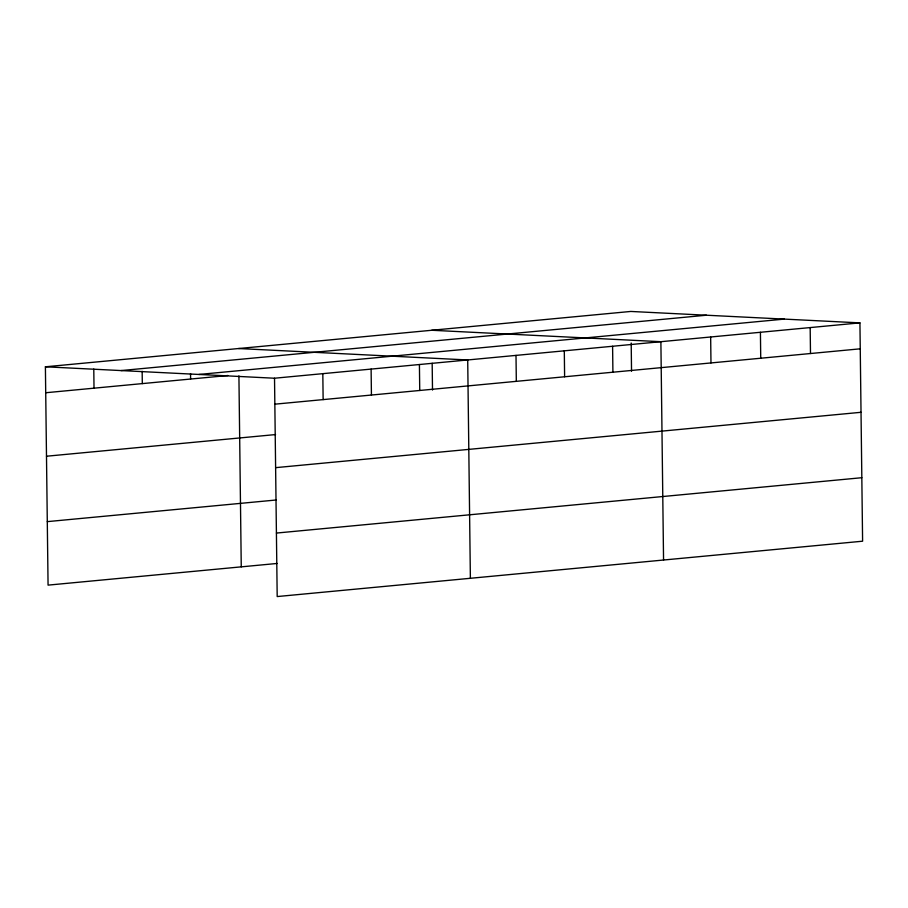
<?xml version="1.0" encoding="UTF-8"?>
<svg xmlns="http://www.w3.org/2000/svg" width="908" height="908" viewBox="0 0 908 908"><rect width="100%" height="100%" fill="white"/><g stroke="black" fill="none" stroke-linecap="round" stroke-linejoin="round"><path stroke-width="1.36" d="M277.133 563.459L48.067 585.127L45.4 366.798L630.81 311.444L859.933 322.873L862.6 541.202L277.19 596.556L274.522 378.227L859.933 322.873M121.014 370.577L706.424 315.212M198.909 374.459L784.319 319.105M45.718 392.744L227.863 375.515M274.84 404.174L860.251 348.82M46.49 456.225L275.555 434.569M275.612 467.654L861.022 412.3M47.295 521.635L276.35 499.979M276.418 533.064L861.828 477.71M431.765 330.262L660.888 341.692L663.555 560.02M238.588 348.536L467.711 359.965L470.378 578.294M45.4 366.798L274.522 378.227M810.174 327.584L810.492 353.518M760.416 332.283L760.734 358.229M710.658 336.993L710.975 362.928M631.196 343.031L631.537 371.247M612.594 346.266L612.911 372.201M564.299 350.829L564.617 376.775M516.005 355.403L516.323 381.337M432.174 363.257L432.503 390.065M419.417 364.528L419.734 390.474M371.111 369.102L371.429 395.037M322.817 373.665L323.135 399.599M238.917 375.878L241.256 566.853M190.544 373.574L190.601 379.033M142.159 371.315L142.306 383.607M93.785 369.057L94.012 388.17"/></g></svg>
